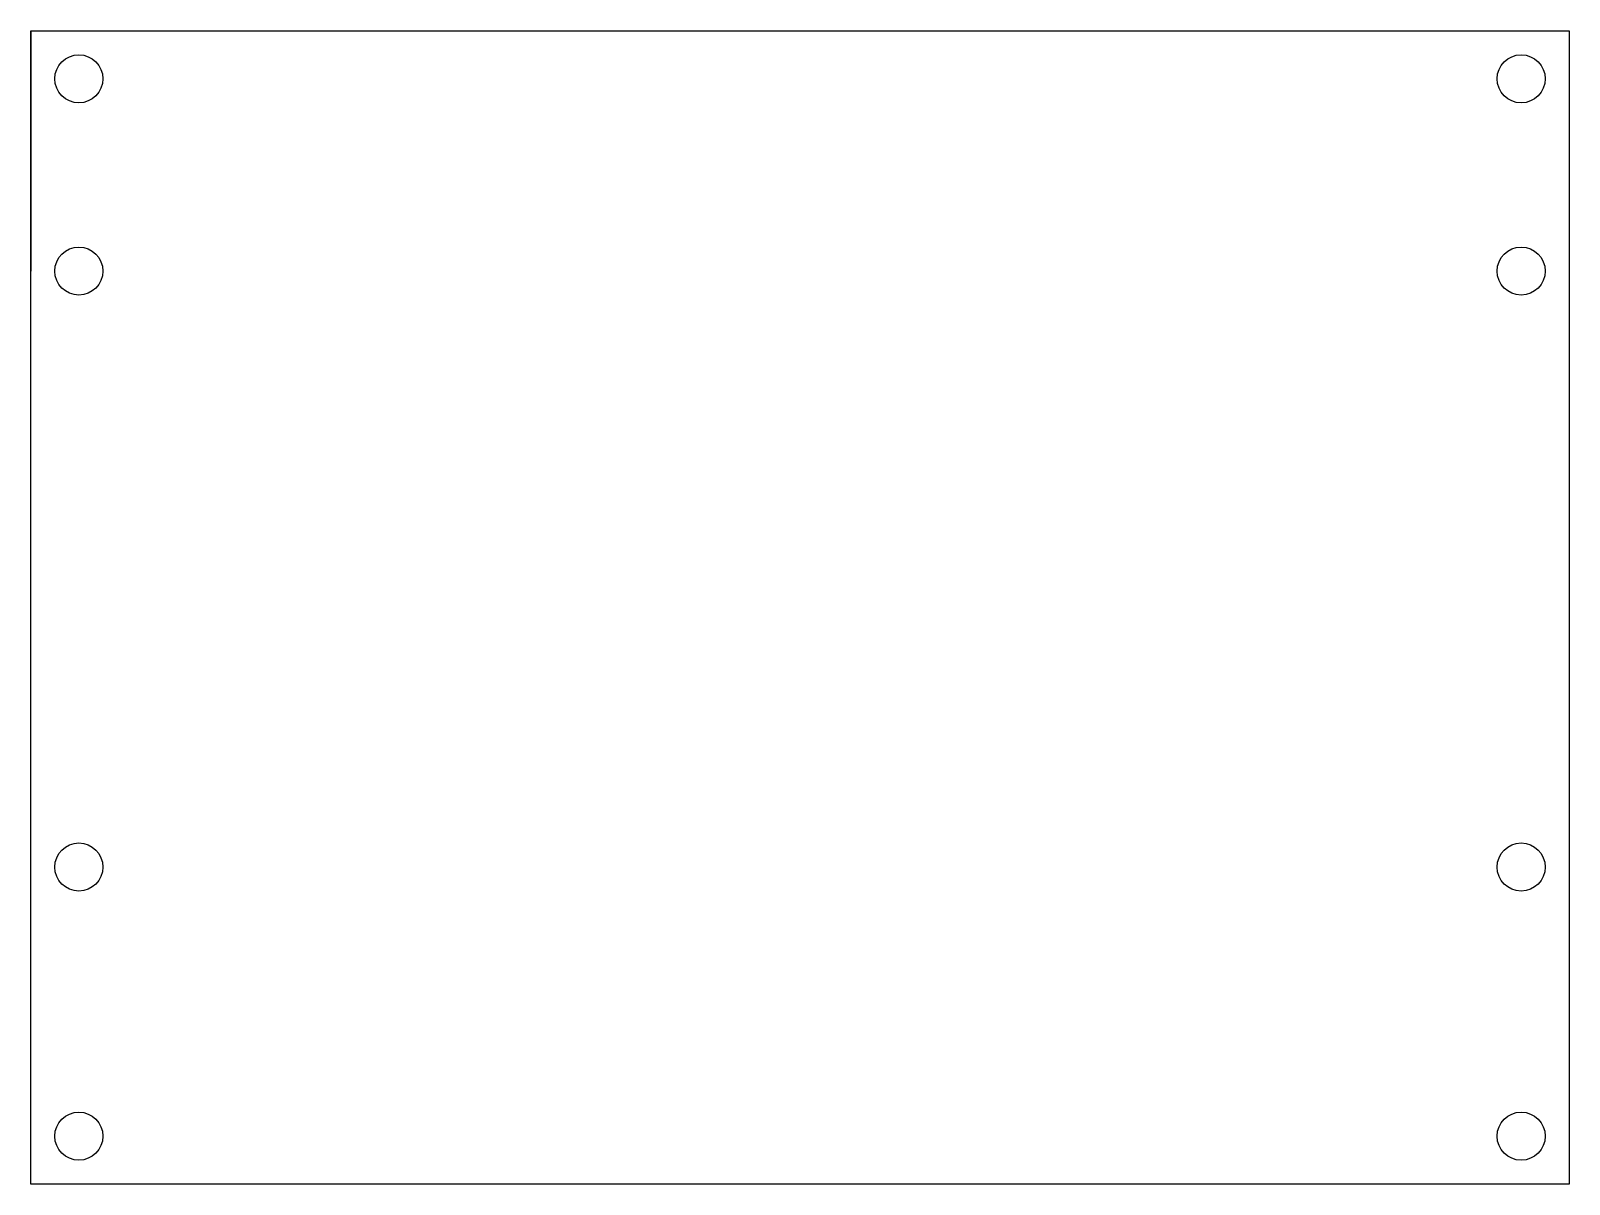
# Model space of a CAD drawing. Header units: inches. Extents: x 507.3 to 587.3, y 323 to 383.
import ezdxf

# ---------------------------------------------------------------- set-up
doc = ezdxf.new("R2010")
doc.units = ezdxf.units.IN
doc.header["$MEASUREMENT"] = 0

msp = doc.modelspace()

# ---------------------------------------------------------------- linework, layer by layer
for p, q in [((507.306, 323.05), (507.306, 383.05)), ((507.306, 383.05), (507.306, 370.55)), ((507.306, 383.05), (507.306, 380.55)), ((507.306, 383.05), (507.306, 380.55)), ((507.306, 383.05), (587.306, 383.05)), ((587.306, 383.05), (587.306, 323.05)), ((587.306, 323.05), (507.306, 323.05))]:
    msp.add_line(p, q)
for centre in [(509.806, 380.55), (584.806, 380.55), (509.806, 370.55), (584.806, 370.55), (509.806, 339.55), (584.806, 339.55), (509.806, 325.55), (584.806, 325.55)]:
    msp.add_circle(centre, 1.25)

doc.saveas('drawing.dxf')
